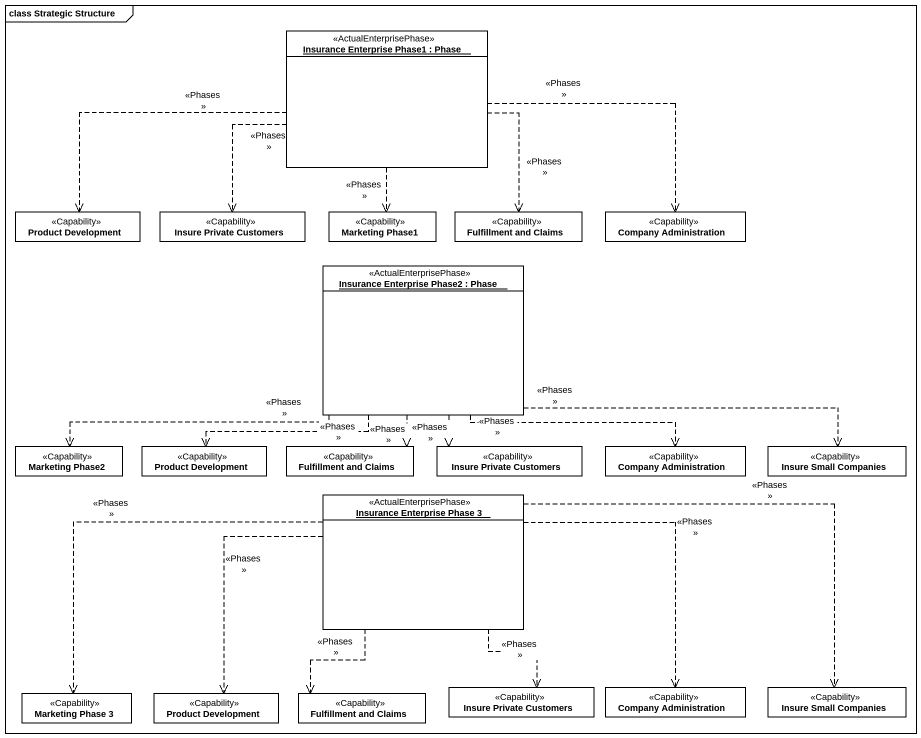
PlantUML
@startuml
mainframe class Strategic Structure
hide circle
hide empty members
object "Insurance Enterprise Phase1 : Phase" as Insurance_Enterprise_Phase1 <<ActualEnterprisePhase>>
class "Product Development" as Product_Development <<Capability>>
class "Insure Private Customers" as Insure_Private_Customers <<Capability>>
class "Marketing Phase1" as Marketing_Phase1 <<Capability>>
class "Fulfillment and Claims" as Fulfillment_and_Claims <<Capability>>
class "Company Administration" as Company_Administration <<Capability>>
object "Insurance Enterprise Phase2 : Phase" as Insurance_Enterprise_Phase2 <<ActualEnterprisePhase>>
class "Marketing Phase2" as Marketing_Phase2 <<Capability>>
class "Product Development" as Product_Development_2 <<Capability>>
class "Fulfillment and Claims" as Fulfillment_and_Claims_2 <<Capability>>
class "Insure Private Customers" as Insure_Private_Customers_2 <<Capability>>
class "Company Administration" as Company_Administration_2 <<Capability>>
class "Insure Small Companies" as Insure_Small_Companies <<Capability>>
object "Insurance Enterprise Phase 3" as Insurance_Enterprise_Phase_3 <<ActualEnterprisePhase>>
class "Marketing Phase 3" as Marketing_Phase_3 <<Capability>>
class "Product Development" as Product_Development_3 <<Capability>>
class "Fulfillment and Claims" as Fulfillment_and_Claims_3 <<Capability>>
class "Insure Private Customers" as Insure_Private_Customers_3 <<Capability>>
class "Company Administration" as Company_Administration_3 <<Capability>>
class "Insure Small Companies" as Insure_Small_Companies_2 <<Capability>>
Insurance_Enterprise_Phase1 .left.> Product_Development : <<Phases>>
Insurance_Enterprise_Phase1 ..> Insure_Private_Customers : <<Phases>>
Insurance_Enterprise_Phase1 ..> Marketing_Phase1 : <<Phases>>
Insurance_Enterprise_Phase1 ..> Fulfillment_and_Claims : <<Phases>>
Insurance_Enterprise_Phase1 .right.> Company_Administration : <<Phases>>
Insurance_Enterprise_Phase2 .left.> Marketing_Phase2 : <<Phases>>
Insurance_Enterprise_Phase2 .left.> Product_Development_2 : <<Phases>>
Insurance_Enterprise_Phase2 ..> Fulfillment_and_Claims_2 : <<Phases>>
Insurance_Enterprise_Phase2 ..> Insure_Private_Customers_2 : <<Phases>>
Insurance_Enterprise_Phase2 .right.> Company_Administration_2 : <<Phases>>
Insurance_Enterprise_Phase2 .right.> Insure_Small_Companies : <<Phases>>
Insurance_Enterprise_Phase_3 .left.> Marketing_Phase_3 : <<Phases>>
Insurance_Enterprise_Phase_3 ..> Product_Development_3 : <<Phases>>
Insurance_Enterprise_Phase_3 ..> Fulfillment_and_Claims_3 : <<Phases>>
Insurance_Enterprise_Phase_3 ..> Insure_Private_Customers_3 : <<Phases>>
Insurance_Enterprise_Phase_3 .right.> Company_Administration_3 : <<Phases>>
Insurance_Enterprise_Phase_3 .right.> Insure_Small_Companies_2 : <<Phases>>
@enduml
